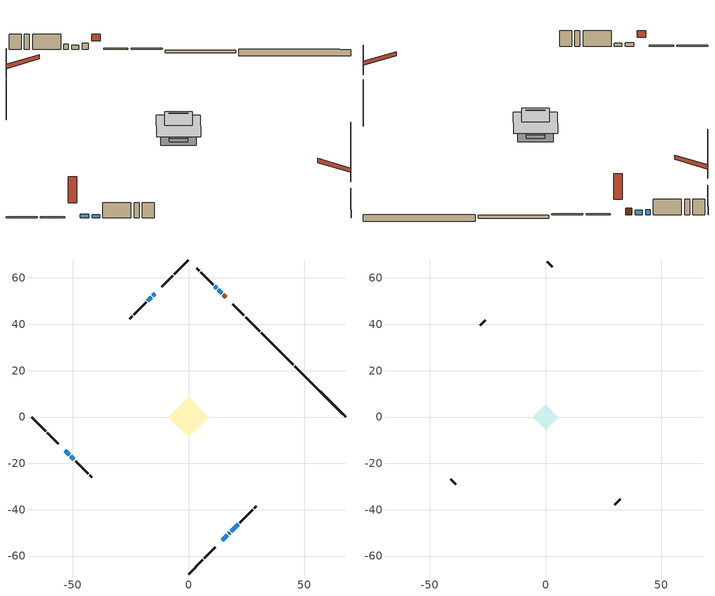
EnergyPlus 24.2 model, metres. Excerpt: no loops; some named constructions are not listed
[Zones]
conditioned space
 floor adiabatic (Floor3 construction): -3.61,0 0,3.61 3.61,0 0,-3.61 z0.38
 floor adiabatic (AdiabaticFloorConstruction): -8.64,0 0,8.64 8.64,0 0,-8.64 z2.82
 floor foundation (Slab1 construction): -5.5,1.47 -1.47,5.5 5.5,-1.47 1.47,-5.5 z-1.68
 floor foundation (Slab2 construction): -3.61,0 0,3.61 3.61,0 0,-3.61 z-0.76
 wall outside (RimJoist1 construction): 0,-67.76 6.06,-61.7 / -67.76,0 -61.7,-6.06 / 0,67.76 -6.06,61.7 / 30.67,37.09 24.61,43.15 z0.38:0.68
 wall outside (RimJoist2 construction): 6.72,-61.04 11.49,-56.27 / -61.04,-6.72 -56.27,-11.49 / -6.72,61.04 -11.49,56.27 / 23.95,43.81 19.18,48.58 z0.38:0.68
 wall outside (AdiabaticWallConstruction 1): 16.16,51.6 14.94,52.82 z0.38:2.41
 wall outside (AdiabaticWallConstruction): 14.28,53.48 12.88,54.88 z0.38:1.7; 14.51,-53.25 16.81,-50.95 z0.38:1.24; -53.25,-14.51 -51.53,-16.23 z0.38:1.46; 12.23,55.53 11.39,56.37 z0.38:1.96; -14.51,53.25 -15.39,52.37 z0.38:2.03; -50.87,-16.89 -49.42,-18.34 z0.38:1.29; 17.46,-50.29 17.86,-49.9 z0.38:0.75; -16.05,51.71 -17.52,50.24 z0.38:1.76; 18.51,-49.25 21.49,-46.27 z0.38:1.31
 wall outside (Wall1 construction): 22.14,-45.62 27.63,-40.13 / -48.76,-19 -43.28,-24.48 / -18.17,49.59 -23.66,44.1 / 10.73,57.03 5.25,62.51 z0.38:5.26
 wall outside (Wall3 construction): 28.28,-39.48 29.25,-38.5 / -42.62,-25.14 -41.65,-26.11 / -24.31,43.44 -25.29,42.47 / 4.59,63.17 3.62,64.14 z0.38:5.26
 wall foundation (FoundationWall1 construction): 45.78,21.98,-1.68 45.78,21.98,0.38 65.56,2.2,0.38 65.56,2.2,0.32 67.76,0,0.32 67.76,0,-1.68
 wall foundation (FoundationWall2 construction): 45.12,22.64 31.33,36.43 z-0.76:0.15
 window (WindowConstruction): 14.28,53.48 12.88,54.88 z0.38:1.7
 window (WindowConstruction 3): 14.51,-53.25 16.81,-50.95 z0.38:1.24
 window (WindowConstruction 4): -53.25,-14.51 -51.53,-16.23 z0.38:1.46
 window (WindowConstruction 5): 12.23,55.53 11.39,56.37 z0.38:1.96
 window (WindowConstruction 6): -14.51,53.25 -15.39,52.37 z0.38:2.03
 window (WindowConstruction 7): -50.87,-16.89 -49.42,-18.34 z0.38:1.29
 window (WindowConstruction 8): 17.47,-50.29 17.85,-49.9 z0.38:0.75
 window (WindowConstruction 1): -16.05,51.71 -17.52,50.24 z0.38:1.76
 window (WindowConstruction 2): 18.51,-49.25 21.49,-46.27 z0.38:1.31
 door (Door): 16.15,51.61 14.94,52.82 z0.38:2.41
 ceiling adiabatic (AdiabaticFloorConstruction): 0,-8.64 8.64,0 0,8.64 -8.64,0 z2.82
attic - vented
 floor to conditioned space (Floor1 construction Reversed): -5.41,0 0,5.41 5.41,0 0,-5.41 z5.26
 floor to conditioned space (Floor2 construction Reversed): -3.9,0 0,3.9 3.9,0 0,-3.9 z5.26
 wall outside (Wall4 construction): 29.91,-37.85 32.22,-35.54 / -40.99,-26.76 -38.69,-29.07 / -25.94,41.82 -28.25,39.51 / 2.96,64.8 0.66,67.1 z0.38:5.26
 roof outside (Roof1 construction): 13.86,-53.9,5.26 7.36,-47.41,8.32 5.65,-49.12,8.32 12.14,-55.62,5.26; -53.9,-13.86,5.26 -47.41,-7.36,8.32 -49.12,-5.65,8.32 -55.62,-12.14,5.26; -13.86,53.9,5.26 -7.36,47.41,8.32 -5.65,49.12,8.32 -12.14,55.62,5.26; 16.81,50.95,5.26 10.31,44.45,8.32 12.03,42.74,8.32 18.52,49.24,5.26
[Material] Roughness=Rough; Thermal Absorptance=0.9
Name | Thickness {m} | Conductivity {W/m-K} | Density {kg/m3} | Specific Heat {J/kg-K} | Solar Absorptance | Visible Absorptance
ceiling stud and cavity | 0.0889 | 0.9709 | 20.9862 | 1087.66 | 0.7 | 0.7
ceiling stud and cavity 1 | 0.1397 | 0.0812881 | 65.682 | 1177.47 | 0.7 | 0.7
gypsum board | 0.0127 | 0.160291 | 801 | 837.4 | 0.6 | 0.6
gypsum board 1 | 0.00254 | 0.160291 | 801 | 837.4 | 0.6 | 0.6
[Construction]
Floor1 construction: ceiling stud and cavity, gypsum board 1
Floor2 construction: ceiling stud and cavity 1, gypsum board
[Schedule:Day:Interval]
interior lighting schedule day: No, 01:00, 0.108182, 04:00, 0.0901515, 05:00, 0.0991667, 06:00, 0.162273, 07:00, 0.270455, 08:00, 0.342576, 10:00, 0.369621, 11:00, 0.351591, 12:00, 0.333561, 13:00, 0.324545, 14:00, 0.31553, 15:00, 0.333561, 16:00, 0.369621, 17:00, 0.450758, 18:00, 0.585985, 19:00, 0.775303, 20:00, 0.955606, 21:00, 0.991667, 22:00, 0.712197, 23:00, 0.360606, 24:00, 0.162273
interior lighting schedule day 1: No, 01:00, 0.100909, 04:00, 0.0840909, 05:00, 0.0925, 06:00, 0.151364, 07:00, 0.252273, 08:00, 0.319545, 10:00, 0.344773, 11:00, 0.327955, 12:00, 0.311136, 13:00, 0.302727, 14:00, 0.294318, 15:00, 0.311136, 16:00, 0.344773, 17:00, 0.420455, 18:00, 0.546591, 19:00, 0.723182, 20:00, 0.891364, 21:00, 0.925, 22:00, 0.664318, 23:00, 0.336364, 24:00, 0.151364
interior lighting schedule day 2: No, 01:00, 0.0927273, 04:00, 0.0772727, 05:00, 0.085, 06:00, 0.139091, 07:00, 0.231818, 08:00, 0.293636, 10:00, 0.316818, 11:00, 0.301364, 12:00, 0.285909, 13:00, 0.278182, 14:00, 0.270455, 15:00, 0.285909, 16:00, 0.316818, 17:00, 0.386364, 18:00, 0.502273, 19:00, 0.664545, 20:00, 0.819091, 21:00, 0.85, 22:00, 0.610455, 23:00, 0.309091, 24:00, 0.139091
interior lighting schedule day 3: No, 01:00, 0.0845455, 04:00, 0.0704545, 05:00, 0.0775, 06:00, 0.126818, 07:00, 0.211364, 08:00, 0.267727, 10:00, 0.288864, 11:00, 0.274773, 12:00, 0.260682, 13:00, 0.253636, 14:00, 0.246591, 15:00, 0.260682, 16:00, 0.288864, 17:00, 0.352273, 18:00, 0.457955, 19:00, 0.605909, 20:00, 0.746818, 21:00, 0.775, 22:00, 0.556591, 23:00, 0.281818, 24:00, 0.126818
interior lighting schedule day 4: No, 01:00, 0.0763636, 04:00, 0.0636364, 05:00, 0.07, 06:00, 0.114545, 07:00, 0.190909, 08:00, 0.241818, 10:00, 0.260909, 11:00, 0.248182, 12:00, 0.235455, 13:00, 0.229091, 14:00, 0.222727, 15:00, 0.235455, 16:00, 0.260909, 17:00, 0.318182, 18:00, 0.413636, 19:00, 0.547273, 20:00, 0.674545, 21:00, 0.7, 22:00, 0.502727, 23:00, 0.254545, 24:00, 0.114545
interior lighting schedule day 5: No, 01:00, 0.0727273, 04:00, 0.0606061, 05:00, 0.0666667, 06:00, 0.109091, 07:00, 0.181818, 08:00, 0.230303, 10:00, 0.248485, 11:00, 0.236364, 12:00, 0.224242, 13:00, 0.218182, 14:00, 0.212121, 15:00, 0.224242, 16:00, 0.248485, 17:00, 0.30303, 18:00, 0.393939, 19:00, 0.521212, 20:00, 0.642424, 21:00, 0.666667, 22:00, 0.478788, 23:00, 0.242424, 24:00, 0.109091
interior lighting schedule day 6: No, 01:00, 0.0745455, 04:00, 0.0621212, 05:00, 0.0683333, 06:00, 0.111818, 07:00, 0.186364, 08:00, 0.236061, 10:00, 0.254697, 11:00, 0.242273, 12:00, 0.229848, 13:00, 0.223636, 14:00, 0.217424, 15:00, 0.229848, 16:00, 0.254697, 17:00, 0.310606, 18:00, 0.403788, 19:00, 0.534242, 20:00, 0.658485, 21:00, 0.683333, 22:00, 0.490758, 23:00, 0.248485, 24:00, 0.111818
interior lighting schedule day 7: No, 01:00, 0.08, 04:00, 0.0666667, 05:00, 0.0733333, 06:00, 0.12, 07:00, 0.2, 08:00, 0.253333, 10:00, 0.273333, 11:00, 0.26, 12:00, 0.246667, 13:00, 0.24, 14:00, 0.233333, 15:00, 0.246667, 16:00, 0.273333, 17:00, 0.333333, 18:00, 0.433333, 19:00, 0.573333, 20:00, 0.706667, 21:00, 0.733333, 22:00, 0.526667, 23:00, 0.266667, 24:00, 0.12
interior lighting schedule day 8: No, 01:00, 0.0890909, 04:00, 0.0742424, 05:00, 0.0816667, 06:00, 0.133636, 07:00, 0.222727, 08:00, 0.282121, 10:00, 0.304394, 11:00, 0.289545, 12:00, 0.274697, 13:00, 0.267273, 14:00, 0.259848, 15:00, 0.274697, 16:00, 0.304394, 17:00, 0.371212, 18:00, 0.482576, 19:00, 0.638485, 20:00, 0.78697, 21:00, 0.816667, 22:00, 0.586515, 23:00, 0.29697, 24:00, 0.133636
interior lighting schedule day 9: No, 01:00, 0.0972727, 04:00, 0.0810606, 05:00, 0.0891667, 06:00, 0.145909, 07:00, 0.243182, 08:00, 0.30803, 10:00, 0.332348, 11:00, 0.316136, 12:00, 0.299924, 13:00, 0.291818, 14:00, 0.283712, 15:00, 0.299924, 16:00, 0.332348, 17:00, 0.405303, 18:00, 0.526894, 19:00, 0.697121, 20:00, 0.859242, 21:00, 0.891667, 22:00, 0.640379, 23:00, 0.324242, 24:00, 0.145909
interior lighting schedule day 10: No, 01:00, 0.105455, 04:00, 0.0878788, 05:00, 0.0966667, 06:00, 0.158182, 07:00, 0.263636, 08:00, 0.333939, 10:00, 0.360303, 11:00, 0.342727, 12:00, 0.325152, 13:00, 0.316364, 14:00, 0.307576, 15:00, 0.325152, 16:00, 0.360303, 17:00, 0.439394, 18:00, 0.571212, 19:00, 0.755758, 20:00, 0.931515, 21:00, 0.966667, 22:00, 0.694242, 23:00, 0.351515, 24:00, 0.158182
interior lighting schedule day 11: No, 01:00, 0.109091, 04:00, 0.0909091, 05:00, 0.1, 06:00, 0.163636, 07:00, 0.272727, 08:00, 0.345455, 10:00, 0.372727, 11:00, 0.354545, 12:00, 0.336364, 13:00, 0.327273, 14:00, 0.318182, 15:00, 0.336364, 16:00, 0.372727, 17:00, 0.454545, 18:00, 0.590909, 19:00, 0.781818, 20:00, 0.963636, 21:00, 1, 22:00, 0.718182, 23:00, 0.363636, 24:00, 0.163636
interior lighting schedule default day; occupants schedule default day; clothes dryer schedule default day; cooking range schedule default day; mech vent bath fan 0 schedule default day; mech vent bath fan 1 schedule default day; misc plug loads schedule default day; general water use schedule default day; heating setpoint default day; cooling setpoint default day; clothes dryer exhaust 0 schedule default day; cooling season schedule day; cooling season schedule day 2; cooling season schedule default day; exterior lighting schedule default day; natural vent schedule default day: No, 24:00, 0
occupants schedule day: No, 05:00, 0.426829, 06:00, 0.719512, 07:00, 1, 08:00, 0.670732, 09:00, 0.329268, 14:00, 0.170732, 15:00, 0.231707, 16:00, 0.329268, 17:00, 0.5, 18:00, 0.670732, 19:00, 0.829268, 21:00, 1, 22:00, 0.853659, 23:00, 0.646341, 24:00, 0.426829
clothes dryer schedule day; clothes dryer exhaust 0 schedule day: No, 01:00, 0.123457, 02:00, 0.0740741, 03:00, 0.0493827, 04:00, 0.0246914, 05:00, 0.0493827, 06:00, 0.0740741, 07:00, 0.197531, 08:00, 0.395062, 09:00, 0.592593, 10:00, 0.839506, 11:00, 0.962963, 12:00, 1, 13:00, 0.91358, 14:00, 0.82716, 15:00, 0.716049, 16:00, 0.753086, 17:00, 0.679012, 18:00, 0.666667, 20:00, 0.62963, 21:00, 0.641975, 22:00, 0.666667, 23:00, 0.54321, 24:00, 0.296296
cooking range schedule day: No, 05:00, 0.0597015, 06:00, 0.11194, 07:00, 0.171642, 08:00, 0.291045, 11:00, 0.343284, 12:00, 0.402985, 13:00, 0.462687, 14:00, 0.343284, 15:00, 0.291045, 16:00, 0.402985, 17:00, 0.567164, 18:00, 1, 19:00, 0.850746, 20:00, 0.432836, 21:00, 0.291045, 22:00, 0.231343, 23:00, 0.171642, 24:00, 0.11194
mech vent bath fan 0 schedule day; mech vent bath fan 1 schedule day: No, 07:00, 0, 08:00, 1, 09:00, 0.2, 24:00, 0
misc plug loads schedule day: No, 06:00, 0.705882, 07:00, 0.745098, 08:00, 0.803922, 15:00, 0.823529, 16:00, 0.862745, 17:00, 0.921569, 18:00, 0.980392, 19:00, 1, 20:00, 0.980392, 21:00, 0.941176, 22:00, 0.862745, 23:00, 0.784314, 24:00, 0.72549
general water use schedule day: No, 01:00, 0.315068, 03:00, 0.287671, 04:00, 0.342466, 05:00, 0.369863, 06:00, 0.520548, 07:00, 0.60274, 08:00, 0.534247, 10:00, 0.506849, 11:00, 0.465753, 14:00, 0.479452, 15:00, 0.534247, 16:00, 0.589041, 17:00, 0.69863, 18:00, 0.876712, 19:00, 0.890411, 20:00, 0.986301, 21:00, 1, 22:00, 0.863014, 23:00, 0.616438, 24:00, 0.465753
heating setpoint day: No, 07:00, 18, 23:00, 21, 24:00, 18
cooling setpoint day: No, 24:00, 25
cooling season schedule day 1: No, 24:00, 1
exterior lighting schedule day: No, 01:00, 0.566667, 03:00, 0.524167, 05:00, 0.495833, 06:00, 0.5525, 07:00, 0.623333, 08:00, 0.580833, 09:00, 0.439167, 10:00, 0.354167, 12:00, 0.34, 13:00, 0.354167, 14:00, 0.396667, 15:00, 0.425, 16:00, 0.495833, 17:00, 0.623333, 18:00, 0.793333, 19:00, 0.906667, 20:00, 0.963333, 21:00, 0.991667, 22:00, 0.920833, 23:00, 0.793333, 24:00, 0.665833
exterior lighting schedule day 1: No, 01:00, 0.528571, 03:00, 0.488929, 05:00, 0.4625, 06:00, 0.515357, 07:00, 0.581429, 08:00, 0.541786, 09:00, 0.409643, 10:00, 0.330357, 12:00, 0.317143, 13:00, 0.330357, 14:00, 0.37, 15:00, 0.396429, 16:00, 0.4625, 17:00, 0.581429, 18:00, 0.74, 19:00, 0.845714, 20:00, 0.898571, 21:00, 0.925, 22:00, 0.858929, 23:00, 0.74, 24:00, 0.621071
exterior lighting schedule day 10: No, 01:00, 0.552381, 03:00, 0.510952, 05:00, 0.483333, 06:00, 0.538571, 07:00, 0.607619, 08:00, 0.56619, 09:00, 0.428095, 10:00, 0.345238, 12:00, 0.331429, 13:00, 0.345238, 14:00, 0.386667, 15:00, 0.414286, 16:00, 0.483333, 17:00, 0.607619, 18:00, 0.773333, 19:00, 0.88381, 20:00, 0.939048, 21:00, 0.966667, 22:00, 0.897619, 23:00, 0.773333, 24:00, 0.649048
exterior lighting schedule day 11: No, 01:00, 0.571429, 03:00, 0.528571, 05:00, 0.5, 06:00, 0.557143, 07:00, 0.628571, 08:00, 0.585714, 09:00, 0.442857, 10:00, 0.357143, 12:00, 0.342857, 13:00, 0.357143, 14:00, 0.4, 15:00, 0.428571, 16:00, 0.5, 17:00, 0.628571, 18:00, 0.8, 19:00, 0.914286, 20:00, 0.971429, 21:00, 1, 22:00, 0.928571, 23:00, 0.8, 24:00, 0.671429
exterior lighting schedule day 2: No, 01:00, 0.485714, 03:00, 0.449286, 05:00, 0.425, 06:00, 0.473571, 07:00, 0.534286, 08:00, 0.497857, 09:00, 0.376429, 10:00, 0.303571, 12:00, 0.291429, 13:00, 0.303571, 14:00, 0.34, 15:00, 0.364286, 16:00, 0.425, 17:00, 0.534286, 18:00, 0.68, 19:00, 0.777143, 20:00, 0.825714, 21:00, 0.85, 22:00, 0.789286, 23:00, 0.68, 24:00, 0.570714
exterior lighting schedule day 3: No, 01:00, 0.442857, 03:00, 0.409643, 05:00, 0.3875, 06:00, 0.431786, 07:00, 0.487143, 08:00, 0.453929, 09:00, 0.343214, 10:00, 0.276786, 12:00, 0.265714, 13:00, 0.276786, 14:00, 0.31, 15:00, 0.332143, 16:00, 0.3875, 17:00, 0.487143, 18:00, 0.62, 19:00, 0.708571, 20:00, 0.752857, 21:00, 0.775, 22:00, 0.719643, 23:00, 0.62, 24:00, 0.520357
exterior lighting schedule day 4: No, 01:00, 0.4, 03:00, 0.37, 05:00, 0.35, 06:00, 0.39, 07:00, 0.44, 08:00, 0.41, 09:00, 0.31, 10:00, 0.25, 12:00, 0.24, 13:00, 0.25, 14:00, 0.28, 15:00, 0.3, 16:00, 0.35, 17:00, 0.44, 18:00, 0.56, 19:00, 0.64, 20:00, 0.68, 21:00, 0.7, 22:00, 0.65, 23:00, 0.56, 24:00, 0.47
exterior lighting schedule day 5: No, 01:00, 0.380952, 03:00, 0.352381, 05:00, 0.333333, 06:00, 0.371429, 07:00, 0.419048, 08:00, 0.390476, 09:00, 0.295238, 10:00, 0.238095, 12:00, 0.228571, 13:00, 0.238095, 14:00, 0.266667, 15:00, 0.285714, 16:00, 0.333333, 17:00, 0.419048, 18:00, 0.533333, 19:00, 0.609524, 20:00, 0.647619, 21:00, 0.666667, 22:00, 0.619048, 23:00, 0.533333, 24:00, 0.447619
exterior lighting schedule day 6: No, 01:00, 0.390476, 03:00, 0.36119, 05:00, 0.341667, 06:00, 0.380714, 07:00, 0.429524, 08:00, 0.400238, 09:00, 0.302619, 10:00, 0.244048, 12:00, 0.234286, 13:00, 0.244048, 14:00, 0.273333, 15:00, 0.292857, 16:00, 0.341667, 17:00, 0.429524, 18:00, 0.546667, 19:00, 0.624762, 20:00, 0.66381, 21:00, 0.683333, 22:00, 0.634524, 23:00, 0.546667, 24:00, 0.45881
exterior lighting schedule day 7: No, 01:00, 0.419048, 03:00, 0.387619, 05:00, 0.366667, 06:00, 0.408571, 07:00, 0.460952, 08:00, 0.429524, 09:00, 0.324762, 10:00, 0.261905, 12:00, 0.251429, 13:00, 0.261905, 14:00, 0.293333, 15:00, 0.314286, 16:00, 0.366667, 17:00, 0.460952, 18:00, 0.586667, 19:00, 0.670476, 20:00, 0.712381, 21:00, 0.733333, 22:00, 0.680952, 23:00, 0.586667, 24:00, 0.492381
exterior lighting schedule day 8: No, 01:00, 0.466667, 03:00, 0.431667, 05:00, 0.408333, 06:00, 0.455, 07:00, 0.513333, 08:00, 0.478333, 09:00, 0.361667, 10:00, 0.291667, 12:00, 0.28, 13:00, 0.291667, 14:00, 0.326667, 15:00, 0.35, 16:00, 0.408333, 17:00, 0.513333, 18:00, 0.653333, 19:00, 0.746667, 20:00, 0.793333, 21:00, 0.816667, 22:00, 0.758333, 23:00, 0.653333, 24:00, 0.548333
exterior lighting schedule day 9: No, 01:00, 0.509524, 03:00, 0.47131, 05:00, 0.445833, 06:00, 0.496786, 07:00, 0.560476, 08:00, 0.522262, 09:00, 0.394881, 10:00, 0.318452, 12:00, 0.305714, 13:00, 0.318452, 14:00, 0.356667, 15:00, 0.382143, 16:00, 0.445833, 17:00, 0.560476, 18:00, 0.713333, 19:00, 0.815238, 20:00, 0.86619, 21:00, 0.891667, 22:00, 0.827976, 23:00, 0.713333, 24:00, 0.59869
[Schedule:Week:Daily]
heating setpoint Week Rule - Jan1-Dec31: heating setpoint day, heating setpoint day, heating setpoint day, heating setpoint day, heating setpoint day, heating setpoint day, heating setpoint day, heating setpoint default day, heating setpoint default day, heating setpoint default day, heating setpoint default day, heating setpoint default day
cooling season schedule Week Rule - Sep2-Dec31: cooling season schedule day 2, cooling season schedule day 2, cooling season schedule day 2, cooling season schedule day 2, cooling season schedule day 2, cooling season schedule day 2, cooling season schedule day 2, cooling season schedule default day, cooling season schedule default day, cooling season schedule default day, cooling season schedule default day, cooling season schedule default day
exterior lighting schedule Week Rule - Aug26-Sep1: exterior lighting schedule day 7, exterior lighting schedule day 7, exterior lighting schedule day 7, exterior lighting schedule day 7, exterior lighting schedule day 7, exterior lighting schedule day 7, exterior lighting schedule day 8, exterior lighting schedule default day, exterior lighting schedule default day, exterior lighting schedule default day, exterior lighting schedule default day, exterior lighting schedule default day
exterior lighting schedule Week Rule - Sep2-Sep29: exterior lighting schedule day 8, exterior lighting schedule day 8, exterior lighting schedule day 8, exterior lighting schedule day 8, exterior lighting schedule day 8, exterior lighting schedule day 8, exterior lighting schedule day 8, exterior lighting schedule default day, exterior lighting schedule default day, exterior lighting schedule default day, exterior lighting schedule default day, exterior lighting schedule default day
exterior lighting schedule Week Rule - Sep30-Oct6: exterior lighting schedule day 8, exterior lighting schedule day 9, exterior lighting schedule day 9, exterior lighting schedule day 9, exterior lighting schedule day 9, exterior lighting schedule day 9, exterior lighting schedule day 9, exterior lighting schedule default day, exterior lighting schedule default day, exterior lighting schedule default day, exterior lighting schedule default day, exterior lighting schedule default day
exterior lighting schedule Week Rule - Oct7-Oct27: exterior lighting schedule day 9, exterior lighting schedule day 9, exterior lighting schedule day 9, exterior lighting schedule day 9, exterior lighting schedule day 9, exterior lighting schedule day 9, exterior lighting schedule day 9, exterior lighting schedule default day, exterior lighting schedule default day, exterior lighting schedule default day, exterior lighting schedule default day, exterior lighting schedule default day
exterior lighting schedule Week Rule - Oct28-Nov3: exterior lighting schedule day 9, exterior lighting schedule day 9, exterior lighting schedule day 9, exterior lighting schedule day 9, exterior lighting schedule day 10, exterior lighting schedule day 10, exterior lighting schedule day 10, exterior lighting schedule default day, exterior lighting schedule default day, exterior lighting schedule default day, exterior lighting schedule default day, exterior lighting schedule default day
exterior lighting schedule Week Rule - Nov4-Nov24: exterior lighting schedule day 10, exterior lighting schedule day 10, exterior lighting schedule day 10, exterior lighting schedule day 10, exterior lighting schedule day 10, exterior lighting schedule day 10, exterior lighting schedule day 10, exterior lighting schedule default day, exterior lighting schedule default day, exterior lighting schedule default day, exterior lighting schedule default day, exterior lighting schedule default day
exterior lighting schedule Week Rule - Nov25-Dec1: exterior lighting schedule day 10, exterior lighting schedule day 10, exterior lighting schedule day 10, exterior lighting schedule day 10, exterior lighting schedule day 10, exterior lighting schedule day 10, exterior lighting schedule day 11, exterior lighting schedule default day, exterior lighting schedule default day, exterior lighting schedule default day, exterior lighting schedule default day, exterior lighting schedule default day
exterior lighting schedule Week Rule - Dec2-Dec31: exterior lighting schedule day 11, exterior lighting schedule day 11, exterior lighting schedule day 11, exterior lighting schedule day 11, exterior lighting schedule day 11, exterior lighting schedule day 11, exterior lighting schedule day 11, exterior lighting schedule default day, exterior lighting schedule default day, exterior lighting schedule default day, exterior lighting schedule default day, exterior lighting schedule default day
natural vent schedule Week Rule - Jan1-Dec31: natural vent schedule default day, natural vent schedule default day, natural vent schedule default day, natural vent schedule default day, natural vent schedule default day, natural vent schedule default day, natural vent schedule default day, natural vent schedule default day, natural vent schedule default day, natural vent schedule default day, natural vent schedule default day, natural vent schedule default day
